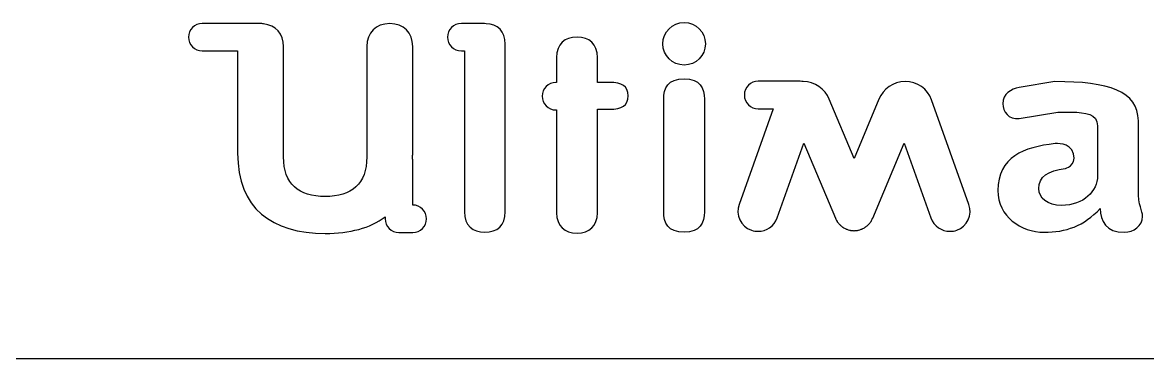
# Model space of a CAD drawing. Header units: millimetres. Extents: x -1166 to -93, y -857 to -63.
# Drawn here: x -711.8 to -616.2, y -846.7 to -818.1 of the extents above; entities that cross this region are included whole.
import ezdxf

# ---------------------------------------------------------------- set-up
doc = ezdxf.new("R2010")
doc.units = ezdxf.units.MM
doc.layers.add('CUTS', color=1, linetype='Continuous', true_color=0xff0000)
doc.layers.add('TEXT', color=5, linetype='Continuous', true_color=0x0000ff)

msp = doc.modelspace()

# ---------------------------------------------------------------- linework, layer by layer
at = {"layer": 'CUTS', "color": 1, "lineweight": 25, "true_color": 0xff0000}
msp.add_lwpolyline([(-760.845, -846.676), (-510.815, -846.676)], dxfattribs=at)
at = {"layer": 'TEXT', "color": 5, "lineweight": 25, "true_color": 0x0000ff}
for points in [[(-691.642, -818.187), (-696.557, -818.187)], [(-672.674, -818.187), (-674.532, -818.187)], [(-696.557, -820.528), (-693.554, -820.528), (-693.554, -829.217)], [(-689.654, -829.526), (-689.654, -820.157)], [(-682.568, -820.157), (-682.568, -829.526)], [(-678.668, -829.217), (-678.668, -820.157)], [(-674.532, -820.528), (-674.267, -820.528), (-674.267, -834.211)], [(-670.796, -834.211), (-670.796, -819.943)], [(-666.431, -821.084), (-666.431, -823.205), (-666.49, -823.205)], [(-661.913, -823.201), (-662.959, -823.201), (-662.959, -821.084)], [(-645.844, -823.103), (-649.292, -823.103)], [(-624.061, -823.133), (-627.09, -823.63)], [(-657.322, -834.211), (-657.322, -824.627), (-657.322, -824.627)], [(-653.85, -824.627), (-653.85, -834.211)], [(-639.023, -824.638), (-641.137, -829.666), (-643.25, -824.636)], [(-666.49, -825.546), (-666.431, -825.546), (-666.431, -834.282)], [(-662.959, -834.282), (-662.959, -825.485), (-661.913, -825.485)], [(-649.292, -825.444), (-648.004, -825.444), (-650.908, -833.572)], [(-631.367, -833.571), (-634.539, -824.695)], [(-627.09, -826.266), (-623.803, -825.739), (-622.621, -825.739)], [(-616.962, -832.285), (-616.962, -826.458)], [(-620.434, -826.886), (-620.434, -831.143)], [(-647.676, -834.727), (-645.405, -828.369), (-642.718, -834.76)], [(-639.555, -834.759), (-639.548, -834.743), (-639.548, -834.743), (-636.869, -828.37), (-634.598, -834.726)], [(-678.668, -833.628), (-678.67, -829.784)], [(-631.367, -833.573), (-631.367, -833.571)], [(-681.011, -834.643), (-681.011, -834.798)], [(-679.841, -835.968), (-678.668, -835.968)]]:
    msp.add_lwpolyline(points, dxfattribs=at)
for points in [[(-696.557, -818.187), (-697.203, -818.187), (-697.727, -818.711), (-697.727, -819.357)], [(-691.349, -818.229), (-691.443, -818.204), (-691.54, -818.187), (-691.642, -818.187)], [(-689.654, -820.157), (-689.654, -819.08), (-690.31, -818.335), (-691.349, -818.229)], [(-680.617, -818.207), (-681.807, -818.207), (-682.568, -818.993), (-682.568, -820.157)], [(-678.668, -820.157), (-678.668, -818.992), (-679.429, -818.207), (-680.617, -818.207)], [(-674.532, -818.187), (-675.179, -818.187), (-675.703, -818.711), (-675.703, -819.357)], [(-672.427, -818.215), (-672.506, -818.198), (-672.589, -818.187), (-672.674, -818.187)], [(-670.796, -819.943), (-670.796, -818.842), (-671.441, -818.255), (-672.427, -818.215)], [(-657.393, -819.919), (-657.393, -818.921), (-656.585, -818.112), (-655.586, -818.112)], [(-655.586, -818.112), (-654.588, -818.112), (-653.779, -818.921), (-653.779, -819.919)], [(-697.727, -819.357), (-697.727, -820.005), (-697.203, -820.528), (-696.557, -820.528)], [(-675.703, -819.357), (-675.703, -820.005), (-675.179, -820.528), (-674.532, -820.528)], [(-664.695, -819.349), (-665.741, -819.349), (-666.431, -819.943), (-666.431, -821.084)], [(-662.959, -821.084), (-662.959, -819.943), (-663.65, -819.349), (-664.695, -819.349)], [(-655.586, -821.726), (-656.585, -821.726), (-657.393, -820.918), (-657.393, -819.919)], [(-653.779, -819.919), (-653.779, -820.918), (-654.588, -821.726), (-655.586, -821.726)], [(-666.49, -823.205), (-667.136, -823.205), (-667.66, -823.729), (-667.66, -824.375)], [(-660.344, -824.342), (-660.344, -823.51), (-660.89, -823.201), (-661.913, -823.201)], [(-657.322, -824.627), (-657.322, -823.7), (-656.942, -822.892), (-655.586, -822.892)], [(-655.586, -822.892), (-654.231, -822.892), (-653.85, -823.7), (-653.85, -824.627)], [(-649.292, -823.103), (-649.938, -823.103), (-650.463, -823.627), (-650.463, -824.273)], [(-645.571, -823.139), (-645.659, -823.117), (-645.75, -823.103), (-645.844, -823.103)], [(-645.483, -823.132), (-645.512, -823.132), (-645.541, -823.138), (-645.571, -823.139)], [(-645.468, -823.132), (-645.473, -823.132), (-645.478, -823.132), (-645.483, -823.132)], [(-643.25, -824.636), (-643.6, -823.738), (-644.482, -823.138), (-645.468, -823.132)], [(-636.799, -823.13), (-637.788, -823.134), (-638.674, -823.735), (-639.023, -824.638)], [(-636.791, -823.13), (-636.794, -823.13), (-636.796, -823.13), (-636.799, -823.13)], [(-634.539, -824.695), (-634.873, -823.76), (-635.779, -823.13), (-636.791, -823.13)], [(-627.09, -823.63), (-627.812, -823.779), (-628.475, -824.172), (-628.475, -825.014)], [(-616.962, -826.458), (-616.962, -823.962), (-619.48, -823.133), (-624.061, -823.133)], [(-667.66, -824.375), (-667.66, -825.022), (-667.136, -825.546), (-666.49, -825.546)], [(-661.913, -825.485), (-660.89, -825.485), (-660.344, -825.174), (-660.344, -824.342)], [(-650.463, -824.273), (-650.463, -824.92), (-649.938, -825.444), (-649.292, -825.444)], [(-628.475, -825.014), (-628.475, -825.661), (-628.016, -826.404), (-627.09, -826.266)], [(-622.621, -825.739), (-621.456, -825.739), (-620.434, -825.888), (-620.434, -826.886)], [(-624.048, -828.409), (-626.711, -828.718), (-628.899, -829.526), (-628.899, -832.404)], [(-622.47, -829.285), (-622.748, -828.247), (-624.048, -828.409), (-624.048, -828.409)], [(-693.554, -829.217), (-693.554, -833.924), (-690.653, -836.041), (-686.111, -836.041)], [(-678.685, -829.64), (-678.679, -829.499), (-678.668, -829.363), (-678.668, -829.217)], [(-623.192, -830.525), (-623.192, -830.525), (-622.192, -830.325), (-622.47, -829.285)], [(-686.111, -832.903), (-688.346, -832.903), (-689.654, -831.857), (-689.654, -829.526)], [(-682.568, -829.526), (-682.568, -831.857), (-683.876, -832.903), (-686.111, -832.903)], [(-678.67, -829.784), (-678.67, -829.734), (-678.679, -829.688), (-678.685, -829.64)], [(-625.427, -832.237), (-625.427, -831.191), (-624.642, -830.738), (-623.192, -830.525)], [(-620.434, -831.143), (-620.434, -832.427), (-621.599, -833.663), (-623.501, -833.663)], [(-623.501, -833.663), (-624.689, -833.663), (-625.427, -833.022), (-625.427, -832.237)], [(-616.605, -834.616), (-616.605, -834.068), (-616.962, -833.734), (-616.962, -832.285)], [(-628.899, -832.404), (-628.899, -834.592), (-626.949, -835.947), (-624.975, -835.947)], [(-677.497, -834.798), (-677.497, -834.152), (-678.021, -833.628), (-678.668, -833.628)], [(-674.267, -834.211), (-674.267, -835.352), (-673.577, -835.946), (-672.531, -835.946)], [(-672.531, -835.946), (-671.485, -835.946), (-670.796, -835.352), (-670.796, -834.211)], [(-655.586, -835.947), (-656.942, -835.947), (-657.322, -835.138), (-657.322, -834.211)], [(-653.85, -834.211), (-653.85, -835.138), (-654.231, -835.947), (-655.586, -835.947)], [(-650.908, -833.572), (-651.227, -834.464), (-650.762, -835.446), (-649.87, -835.766)], [(-632.405, -835.765), (-631.513, -835.447), (-631.048, -834.465), (-631.367, -833.573)], [(-624.975, -835.947), (-623.144, -835.947), (-621.574, -835.424), (-620.219, -833.925)], [(-620.219, -833.925), (-620.171, -834.996), (-619.672, -835.947), (-618.175, -835.947)], [(-686.111, -836.041), (-684.02, -836.041), (-682.283, -835.586), (-681.011, -834.643)], [(-681.011, -834.798), (-681.011, -835.444), (-680.487, -835.968), (-679.841, -835.968)], [(-678.668, -835.968), (-678.021, -835.968), (-677.497, -835.444), (-677.497, -834.798)], [(-666.431, -834.282), (-666.431, -835.423), (-665.741, -836.018), (-664.695, -836.018)], [(-664.695, -836.018), (-663.65, -836.018), (-662.959, -835.423), (-662.959, -834.282)], [(-649.292, -835.865), (-648.588, -835.865), (-647.927, -835.429), (-647.676, -834.727)], [(-642.718, -834.76), (-642.68, -834.852), (-642.633, -834.937), (-642.581, -835.017)], [(-642.581, -835.017), (-642.568, -835.038), (-642.553, -835.056), (-642.539, -835.076)], [(-642.539, -835.076), (-642.494, -835.14), (-642.447, -835.2), (-642.394, -835.256)], [(-639.878, -835.256), (-639.827, -835.201), (-639.78, -835.142), (-639.737, -835.079)], [(-639.737, -835.079), (-639.722, -835.058), (-639.705, -835.038), (-639.691, -835.016)], [(-639.691, -835.016), (-639.64, -834.935), (-639.593, -834.85), (-639.555, -834.759)], [(-634.598, -834.726), (-634.347, -835.428), (-633.687, -835.865), (-632.983, -835.865)], [(-618.175, -835.947), (-617.342, -835.947), (-616.605, -835.4), (-616.605, -834.616)], [(-649.87, -835.766), (-649.679, -835.834), (-649.484, -835.865), (-649.292, -835.865)], [(-642.394, -835.256), (-642.373, -835.279), (-642.351, -835.302), (-642.329, -835.324)], [(-642.329, -835.324), (-642.272, -835.378), (-642.211, -835.429), (-642.147, -835.476)], [(-642.147, -835.476), (-642.128, -835.49), (-642.111, -835.505), (-642.092, -835.518)], [(-642.092, -835.518), (-642.007, -835.575), (-641.917, -835.623), (-641.824, -835.664)], [(-641.824, -835.664), (-641.816, -835.667), (-641.81, -835.672), (-641.802, -835.676)], [(-641.802, -835.676), (-641.785, -835.683), (-641.767, -835.685), (-641.749, -835.692)], [(-641.749, -835.692), (-641.676, -835.72), (-641.602, -835.743), (-641.525, -835.761)], [(-641.525, -835.761), (-641.495, -835.768), (-641.464, -835.776), (-641.433, -835.781)], [(-641.433, -835.781), (-641.337, -835.798), (-641.24, -835.81), (-641.142, -835.81)], [(-641.142, -835.81), (-641.141, -835.81), (-641.139, -835.81), (-641.138, -835.81)], [(-641.136, -835.81), (-641.134, -835.81), (-641.133, -835.81), (-641.131, -835.81)], [(-641.131, -835.81), (-641.033, -835.81), (-640.936, -835.798), (-640.84, -835.781)], [(-640.84, -835.781), (-640.809, -835.776), (-640.779, -835.768), (-640.748, -835.761)], [(-640.748, -835.761), (-640.671, -835.743), (-640.597, -835.72), (-640.525, -835.692)], [(-640.525, -835.692), (-640.507, -835.685), (-640.489, -835.683), (-640.471, -835.676)], [(-640.471, -835.676), (-640.464, -835.672), (-640.457, -835.667), (-640.449, -835.664)], [(-640.449, -835.664), (-640.356, -835.623), (-640.266, -835.575), (-640.182, -835.518)], [(-640.182, -835.518), (-640.162, -835.505), (-640.144, -835.489), (-640.125, -835.475)], [(-640.125, -835.475), (-640.062, -835.429), (-640.002, -835.379), (-639.945, -835.324)], [(-639.945, -835.324), (-639.922, -835.302), (-639.9, -835.279), (-639.878, -835.256)], [(-632.983, -835.865), (-632.791, -835.865), (-632.596, -835.833), (-632.405, -835.765)]]:
    msp.add_open_spline(points, degree=3, dxfattribs=at)

doc.saveas('drawing.dxf')
